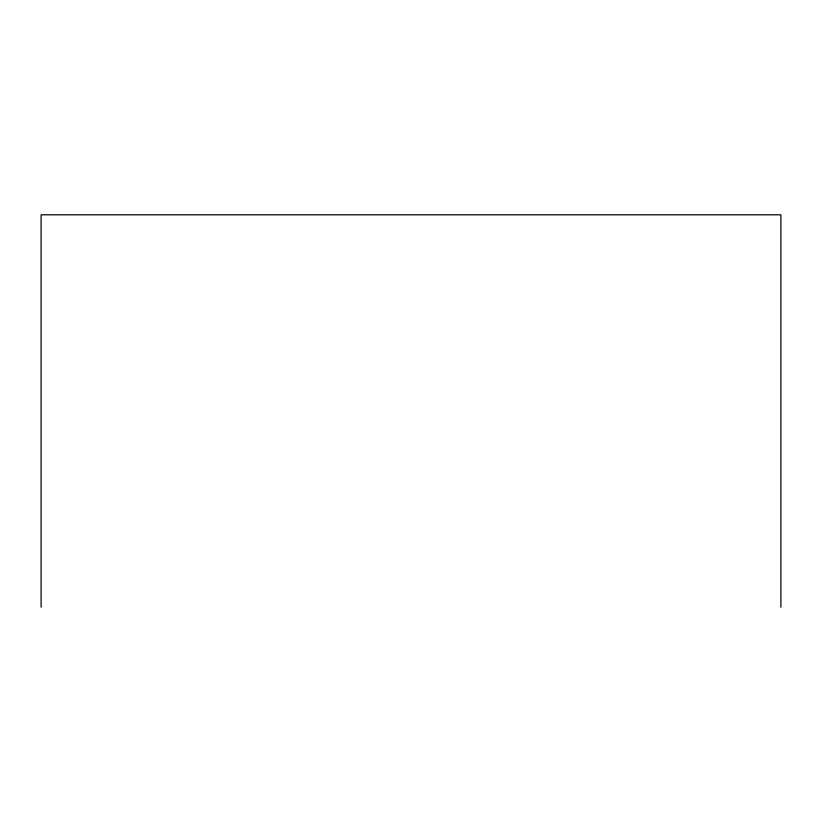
<?xml version="1.0" encoding="UTF-8"?>
<svg xmlns="http://www.w3.org/2000/svg" width="822" height="822" viewBox="0 0 822 822"><rect width="100%" height="100%" fill="white"/><g stroke="black" fill="none" stroke-linecap="round" stroke-linejoin="round"><path stroke-width="1.23" d="M780.9 607.201L780.9 214.799L41.1 214.799L41.1 607.201"/></g></svg>
